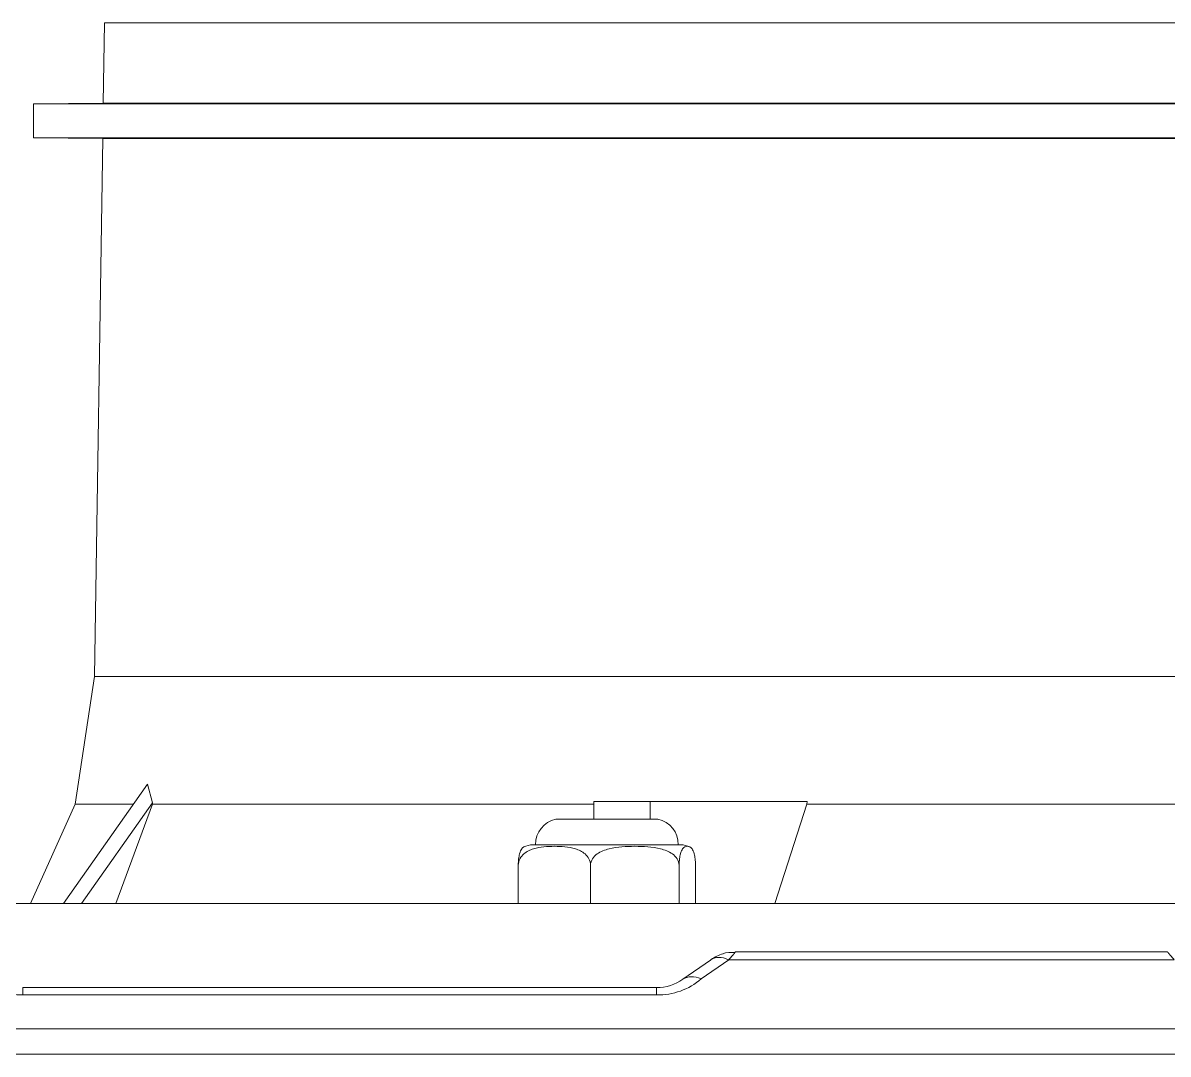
# Model space of a CAD drawing. Header units: millimetres. Extents: x 113490 to 142599, y -20467 to 115.
# Drawn here: x 124862.7 to 125087.4, y -6159.7 to -5957.5 of the extents above; entities that cross this region are included whole.
import ezdxf

# ---------------------------------------------------------------- set-up
doc = ezdxf.new("R2010")
doc.units = ezdxf.units.MM
doc.layers.add('DV1_0', color=7, linetype='Continuous')

msp = doc.modelspace()

# ---------------------------------------------------------------- linework, layer by layer
at = {"layer": 'DV1_0', "color": 7, "linetype": 'Continuous', "lineweight": 15}
for p, q in [((124878.7, -5957.48), (124878.47, -5973.22)), ((124878.47, -5973.22), (124864.76, -5973.34)), ((125819.76, -5973.34), (124864.76, -5973.34)), ((124864.76, -5973.34), (124864.76, -5980.02)), ((125806.05, -5973.22), (124878.47, -5973.22)), ((125819.76, -5980.02), (124864.76, -5980.02)), ((124864.76, -5980.02), (124878.36, -5980.14)), ((124878.36, -5980.14), (124876.76, -6085.69)), ((125806.16, -5980.14), (124878.36, -5980.14)), ((124876.76, -6085.69), (124872.95, -6110.72)), ((125807.76, -6085.69), (124876.76, -6085.69)), ((124870.64, -6130.18), (124887.16, -6106.81)), ((124887.16, -6106.81), (124888.14, -6110.43)), ((124874.17, -6130.18), (124888.14, -6110.43)), ((124888.14, -6110.43), (124888.1, -6110.72)), ((124974.71, -6110.18), (124985.73, -6110.18)), ((124974.71, -6110.18), (124974.71, -6113.68)), ((124985.73, -6110.18), (124985.73, -6113.68)), ((124985.73, -6110.18), (125016.56, -6110.18)), ((125016.5, -6110.72), (125016.56, -6110.18)), ((124872.95, -6110.72), (124864.2, -6130.18)), ((124884.4, -6110.72), (124872.95, -6110.72)), ((124888.1, -6110.72), (124880.96, -6130.18)), ((124974.71, -6110.72), (124888.1, -6110.72)), ((125010.2, -6130.18), (125016.5, -6110.72)), ((125223.98, -6110.72), (125016.5, -6110.72)), ((124987.26, -6113.68), (124967.26, -6113.68)), ((124991.76, -6118.68), (124962.76, -6118.68)), ((124959.87, -6122.68), (124959.87, -6130.18)), ((124974.04, -6122.68), (124974.04, -6130.18)), ((124991.43, -6122.68), (124991.43, -6130.18)), ((124994.65, -6122.68), (124994.65, -6130.18)), ((125839.6, -6130.18), (124845.69, -6130.18)), ((125087.24, -6139.68), (125002.48, -6139.68)), ((124997.57, -6141.28), (124992.19, -6145.05)), ((124997.81, -6141.11), (124997.57, -6141.28)), ((124987.02, -6146.68), (124862.7, -6146.68))]:
    msp.add_line(p, q, dxfattribs=at)
at = {"layer": 'DV1_0', "color": 7, "linetype": 'Continuous', "lineweight": 20}
for p, q in [((125805.82, -5957.48), (124878.7, -5957.48)), ((125001.15, -6141.22), (124995.77, -6144.99)), ((125088.57, -6141.22), (125001.15, -6141.22)), ((124862.7, -6146.68), (124862.7, -6148.14)), ((124987.02, -6148.14), (124862.7, -6148.14)), ((124987.02, -6146.68), (124987.02, -6148.14)), ((124784.64, -6154.76), (125899.88, -6154.76)), ((124784.64, -6159.73), (125899.88, -6159.73))]:
    msp.add_line(p, q, dxfattribs=at)
at = {"layer": 'DV1_0', "color": 7, "linetype": 'Continuous', "lineweight": 15}
for centre, radius, start, end in [((124968.26, -6118.58), 5, 101.5251, 181.1553), ((124986.26, -6118.58), 5, 358.8447, 78.4749), ((124962.76, -6122.68), 4, 90, 116.789), ((124991.76, -6122.68), 4, 63.2664, 90), ((125001.68, -6144.96), 5.18, 82.4063, 109.1972), ((125002.48, -6147.99), 8.31, 106.9484, 125), ((124987.02, -6137.68), 9, 270, 305)]:
    msp.add_arc(centre, radius, start, end, dxfattribs=at)
at = {"layer": 'DV1_0', "color": 7, "linetype": 'Continuous', "lineweight": 20}
for centre, start, end in [((124862.5, -6135), 229.4667, 270.8885), ((124987.23, -6135), 269.1115, 310.5333)]:
    msp.add_arc(centre, 13.14, start, end, dxfattribs=at)
at = {"layer": 'DV1_0', "color": 7, "linetype": 'Continuous', "lineweight": 15}
for centre in [(125001.15, -6146.39), (124995.77, -6150.16)]:
    msp.add_ellipse(centre, major_axis=(-3.58, 5.11), ratio=0.647809, start_param=5.458935, end_param=6.283185, dxfattribs=at)
for points, knots in [([(124959.87, -6122.68), (124959.87, -6122.22), (124960, -6121.78), (124960.4, -6121.03), (124960.67, -6120.72), (124961.53, -6119.97), (124962.2, -6119.67), (124964.21, -6119.06), (124965.59, -6118.98), (124967.65, -6118.98), (124968.34, -6119.01), (124969.71, -6119.15), (124970.4, -6119.27), (124971.74, -6119.68), (124972.4, -6119.98), (124973.26, -6120.74), (124973.52, -6121.04), (124973.92, -6121.78), (124974.04, -6122.22), (124974.04, -6122.68)], [0, 0, 0, 0, 0.0625, 0.0625, 0.125, 0.125, 0.25, 0.25, 0.5, 0.5, 0.625, 0.625, 0.75, 0.75, 0.875, 0.875, 0.9375, 0.9375, 1, 1, 1, 1]), ([(124960.99, -6119.09), (124960.84, -6119.17), (124960.69, -6119.28), (124960.4, -6119.68), (124960.25, -6119.98), (124960.05, -6120.74), (124959.99, -6121.04), (124959.9, -6121.78), (124959.87, -6122.22), (124959.87, -6122.68)], [0.6313126, 0.6313126, 0.6313126, 0.6313126, 0.75, 0.75, 0.875, 0.875, 0.9375, 0.9375, 1, 1, 1, 1]), ([(124974.04, -6122.68), (124974.04, -6122.23), (124974.2, -6121.78), (124974.68, -6121.04), (124975.01, -6120.73), (124976.06, -6119.98), (124976.88, -6119.68), (124978.52, -6119.27), (124979.37, -6119.15), (124981.05, -6119.01), (124981.89, -6118.98), (124983.59, -6118.98), (124984.43, -6119.01), (124986.11, -6119.15), (124986.96, -6119.27), (124988.6, -6119.68), (124989.42, -6119.98), (124990.47, -6120.73), (124990.79, -6121.04), (124991.28, -6121.79), (124991.43, -6122.23), (124991.43, -6122.68)], [0, 0, 0, 0, 0.0625, 0.0625, 0.125, 0.125, 0.25, 0.25, 0.375, 0.375, 0.5, 0.5, 0.625, 0.625, 0.75, 0.75, 0.875, 0.875, 0.9375, 0.9375, 1, 1, 1, 1]), ([(124991.43, -6122.68), (124991.43, -6122.22), (124991.46, -6121.78), (124991.55, -6121.03), (124991.61, -6120.72), (124991.81, -6119.97), (124991.96, -6119.67), (124992.41, -6119.06), (124992.73, -6118.98), (124993.2, -6118.98), (124993.35, -6119.01), (124993.66, -6119.15), (124993.82, -6119.27), (124994.12, -6119.68), (124994.27, -6119.98), (124994.47, -6120.74), (124994.53, -6121.04), (124994.62, -6121.78), (124994.65, -6122.22), (124994.65, -6122.68)], [0, 0, 0, 0, 0.0625, 0.0625, 0.125, 0.125, 0.25, 0.25, 0.5, 0.5, 0.625, 0.625, 0.75, 0.75, 0.875, 0.875, 0.9375, 0.9375, 1, 1, 1, 1]), ([(125002.48, -6139.68), (125002.48, -6139.68), (125002.48, -6139.68), (125002.48, -6139.68), (125002.47, -6139.69), (125002.46, -6139.7), (125002.45, -6139.72), (125002.43, -6139.75), (125002.4, -6139.78), (125002.38, -6139.8), (125002.37, -6139.82)], [0, 0, 0, 0, 0.0225374, 0.045499, 0.0704143, 0.098741, 0.1307989, 0.1673281, 0.2070826, 0.2462765, 0.2462765, 0.2462765, 0.2462765]), ([(125087.35, -6139.82), (125087.34, -6139.81), (125087.32, -6139.78), (125087.29, -6139.75), (125087.27, -6139.72), (125087.26, -6139.7), (125087.25, -6139.69), (125087.25, -6139.68), (125087.24, -6139.68), (125087.24, -6139.68), (125087.24, -6139.68)], [0.7510552, 0.7510552, 0.7510552, 0.7510552, 0.7916124, 0.8314593, 0.8682647, 0.9005811, 0.9291259, 0.9542346, 0.9772576, 1, 1, 1, 1])]:
    msp.add_open_spline(points, degree=3, knots=knots, dxfattribs=at)
at = {"layer": 'DV1_0', "color": 7, "linetype": 'Continuous', "lineweight": 20}
for points, knots in [([(125002.37, -6139.82), (125002.37, -6139.82), (125002.36, -6139.83), (125002.33, -6139.87), (125002.29, -6139.92), (125002.25, -6139.98), (125002.2, -6140.04), (125002.14, -6140.1), (125002.09, -6140.17), (125002.03, -6140.24), (125001.97, -6140.31), (125001.9, -6140.39), (125001.82, -6140.48), (125001.75, -6140.56), (125001.66, -6140.66), (125001.57, -6140.76), (125001.48, -6140.86), (125001.38, -6140.98), (125001.27, -6141.09), (125001.19, -6141.18), (125001.15, -6141.22)], [0.2462765, 0.2462765, 0.2462765, 0.2462765, 0.2478008, 0.2893055, 0.3313105, 0.3725388, 0.4126164, 0.4523133, 0.4921019, 0.5323136, 0.5732018, 0.614975, 0.657814, 0.7018833, 0.7473363, 0.7943249, 0.8429799, 0.8935078, 0.9458807, 1, 1, 1, 1]), ([(125088.57, -6141.22), (125088.53, -6141.18), (125088.45, -6141.09), (125088.35, -6140.98), (125088.24, -6140.86), (125088.15, -6140.76), (125088.06, -6140.66), (125087.98, -6140.56), (125087.9, -6140.48), (125087.83, -6140.39), (125087.76, -6140.31), (125087.69, -6140.24), (125087.64, -6140.17), (125087.58, -6140.1), (125087.53, -6140.04), (125087.48, -6139.98), (125087.43, -6139.92), (125087.39, -6139.87), (125087.36, -6139.84), (125087.35, -6139.82), (125087.35, -6139.82)], [0, 0, 0, 0, 0.0543595, 0.1067072, 0.1570729, 0.2056296, 0.252514, 0.2978724, 0.3418516, 0.3846049, 0.4262954, 0.4671026, 0.5072332, 0.5469375, 0.5865442, 0.6265138, 0.6676215, 0.7095311, 0.7509673, 0.7510552, 0.7510552, 0.7510552, 0.7510552])]:
    msp.add_open_spline(points, degree=3, knots=knots, dxfattribs=at)

doc.saveas('drawing.dxf')
